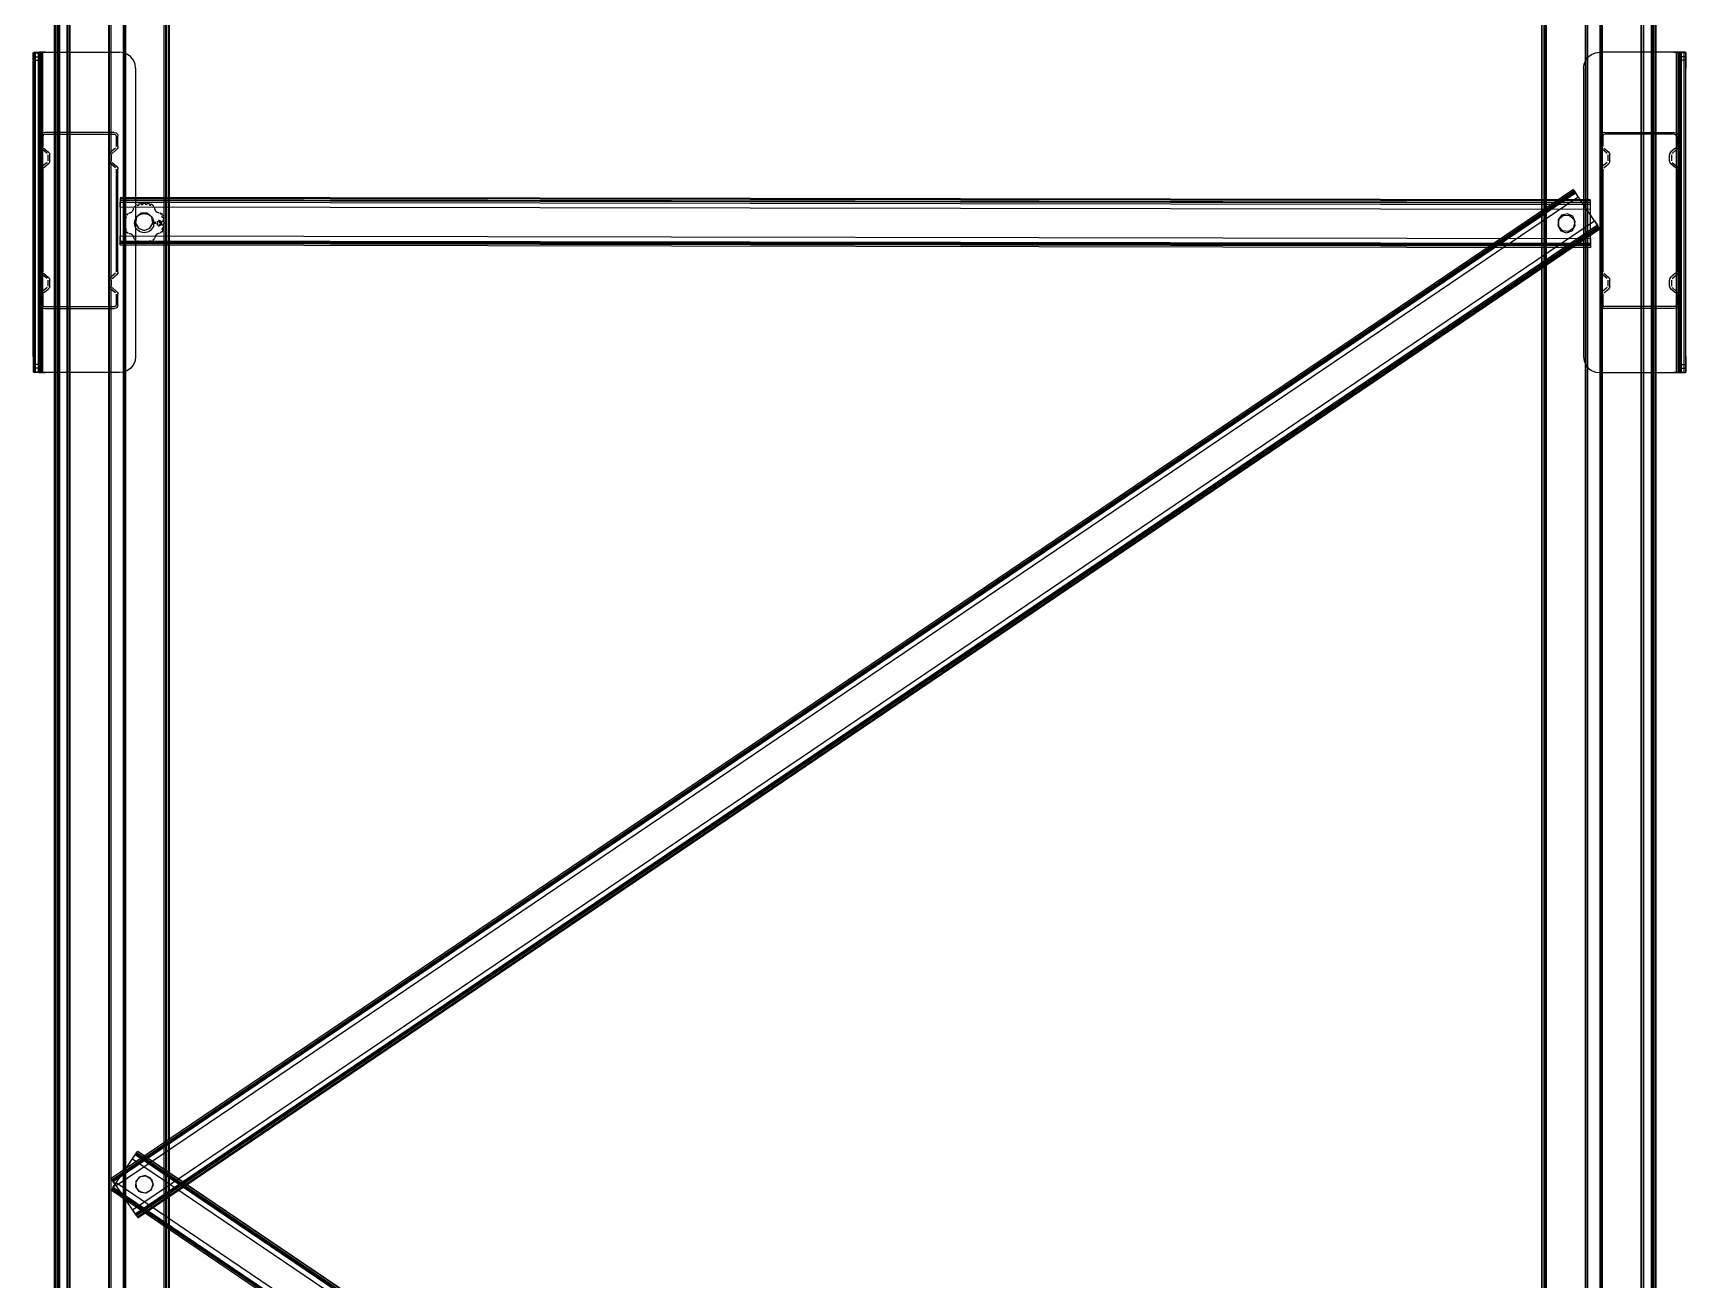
# Model space of a CAD drawing. Header units: inches. Extents: x -13 to 423, y -240 to 292.
# Drawn here: x 94.87 to 105.19, y -174.52 to -166.74 of the extents above; entities that cross this region are included whole.
import ezdxf

# ---------------------------------------------------------------- set-up
doc = ezdxf.new("R2010")
doc.units = ezdxf.units.IN
doc.header["$LTSCALE"] = 15
doc.header["$MEASUREMENT"] = 0
doc.layers.add('Dim', color=7, linetype='Continuous')

# ---------------------------------------------------------------- blocks, each defined once
blk = doc.blocks.new('SIDE_VIEW_BLOCK')
at = {"layer": 'OUTLINES', "color": 5}
for p, q in [((-0.5, -0.1544), (-0.5, 4.7456)), ((-0.4999, 4.7456), (-0.4999, -0.1544)), ((-0.4996, 4.7456), (-0.4996, -0.1544)), ((-0.4995, -0.1544), (-0.4995, 4.7456)), ((-0.4984, 4.7456), (-0.4984, -0.1544)), ((-0.4983, -0.1544), (-0.4983, 4.7456)), ((-0.4982, -0.1544), (-0.4982, 4.7456)), ((-0.4976, -0.1544), (-0.4976, 4.7456)), ((-0.4968, 4.7456), (-0.4968, -0.1544)), ((-0.4922, 4.7456), (-0.4922, -0.1544)), ((-0.4921, -0.1544), (-0.4921, 4.7456)), ((-0.4909, -0.1544), (-0.4909, 4.7456)), ((-0.4905, 4.7456), (-0.4905, -0.1544)), ((-0.4662, 4.7456), (-0.4662, -0.1544)), ((-0.4657, -0.1544), (-0.4657, 4.7456)), ((-0.4648, 4.7456), (-0.4648, -0.1544)), ((-0.4571, 4.7456), (-0.4571, -0.1544)), ((-0.4562, -0.1544), (-0.4562, 4.7456)), ((-0.4561, -0.1544), (-0.4561, 4.7456)), ((-0.4557, 4.7456), (-0.4557, -0.1544)), ((-0.4316, -0.1544), (-0.4316, 4.7456)), ((-0.4308, 4.7456), (-0.4308, -0.1544)), ((-0.4302, 4.7456), (-0.4302, -0.1544)), ((-0.43, -0.1544), (-0.43, 4.7456)), ((-0.4288, -0.1544), (-0.4288, 4.7456)), ((-0.4284, 4.7456), (-0.4284, -0.1544)), ((0.4284, 4.7451), (0.4284, -0.1549)), ((0.4288, -0.1549), (0.4288, 4.7451)), ((0.43, -0.1549), (0.43, 4.7451)), ((0.4302, 4.7451), (0.4302, -0.1549)), ((0.4308, 4.7451), (0.4308, -0.1549)), ((0.4316, -0.1549), (0.4316, 4.7451)), ((0.4557, 4.7451), (0.4557, -0.1549)), ((0.4561, -0.1549), (0.4561, 4.7451)), ((0.4562, -0.1549), (0.4562, 4.7451)), ((0.4571, 4.7451), (0.4571, -0.1549)), ((0.4648, 4.7451), (0.4648, -0.1549)), ((0.4657, -0.1549), (0.4657, 4.7451)), ((0.4662, 4.7451), (0.4662, -0.1549)), ((0.4905, 4.7451), (0.4905, -0.1549)), ((0.4909, -0.1549), (0.4909, 4.7451)), ((0.4921, -0.1549), (0.4921, 4.7451)), ((0.4922, 4.7451), (0.4922, -0.1549)), ((0.4968, 4.7451), (0.4968, -0.1549)), ((0.4976, -0.1549), (0.4976, 4.7451)), ((0.4982, -0.1549), (0.4982, 4.7451)), ((0.4983, -0.1549), (0.4983, 4.7451)), ((0.4984, 4.7451), (0.4984, -0.1549)), ((0.4995, -0.1549), (0.4995, 4.7451)), ((0.4996, 4.7451), (0.4996, -0.1549)), ((0.4999, 4.7451), (0.4999, -0.1549)), ((0.5, -0.1549), (0.5, 4.7451)), ((-0.5134, 4.3134), (-0.5134, 4.314)), ((-0.5134, 4.3139), (-0.5099, 4.3139)), ((-0.5134, 4.3139), (-0.5134, 4.3129)), ((-0.513, 4.3143), (-0.512, 4.3143)), ((-0.513, 4.3143), (-0.513, 4.1143)), ((-0.512, 4.3143), (-0.5103, 4.3143)), ((-0.512, 4.3143), (-0.512, 4.1143)), ((-0.5103, 4.3143), (-0.5082, 4.3143)), ((-0.5103, 4.3143), (-0.5103, 4.1143)), ((-0.5099, 4.3139), (-0.5099, 4.3129)), ((-0.5087, 4.3143), (-0.5096, 4.3143)), ((-0.5096, 4.1143), (-0.5096, 4.3143)), ((-0.5074, 4.3143), (-0.5087, 4.3143)), ((-0.5087, 4.1143), (-0.5087, 4.3143)), ((-0.5082, 4.3143), (-0.5059, 4.3143)), ((-0.5082, 4.3143), (-0.5082, 4.1143)), ((-0.5059, 4.3143), (-0.5074, 4.3143)), ((-0.5074, 4.1143), (-0.5074, 4.3143)), ((-0.5059, 4.3143), (-0.4594, 4.3143)), ((-0.4568, 4.3139), (-0.4594, 4.3143)), ((-0.4544, 4.3129), (-0.4568, 4.3139)), ((0.4596, 4.3129), (0.4621, 4.3139)), ((0.4621, 4.3139), (0.4646, 4.3143)), ((0.5111, 4.3143), (0.4646, 4.3143)), ((0.5111, 4.3143), (0.5127, 4.3143)), ((0.5135, 4.3143), (0.5111, 4.3143)), ((0.5127, 4.1143), (0.5127, 4.3143)), ((0.5127, 4.3143), (0.514, 4.3143)), ((0.5135, 4.3143), (0.5135, 4.1143)), ((0.5156, 4.3143), (0.5135, 4.3143)), ((0.514, 4.1143), (0.514, 4.3143)), ((0.514, 4.3143), (0.5148, 4.3143)), ((0.5148, 4.1143), (0.5148, 4.3143)), ((0.5151, 4.3139), (0.5151, 4.3129)), ((0.5186, 4.3139), (0.5151, 4.3139)), ((0.5156, 4.3143), (0.5156, 4.1143)), ((0.5172, 4.3143), (0.5156, 4.3143)), ((0.5172, 4.3143), (0.5172, 4.1143)), ((0.5183, 4.3143), (0.5172, 4.3143)), ((0.5183, 4.3143), (0.5183, 4.1143)), ((0.5186, 4.3134), (0.5186, 4.314)), ((0.5186, 4.3139), (0.5186, 4.3129)), ((-0.5134, 4.3122), (-0.5134, 4.3134)), ((-0.5134, 4.3129), (-0.5134, 4.3114)), ((-0.5134, 4.3107), (-0.5134, 4.3122)), ((-0.5134, 4.3114), (-0.5099, 4.3114)), ((-0.5134, 4.3114), (-0.5134, 4.3093)), ((-0.5134, 4.3091), (-0.5134, 4.3105)), ((-0.5134, 4.3093), (-0.5099, 4.3093)), ((-0.5134, 4.3093), (-0.5134, 4.3069)), ((-0.5134, 4.3076), (-0.5134, 4.3091)), ((-0.5134, 4.306), (-0.5134, 4.3076)), ((-0.5134, 4.3069), (-0.5134, 4.3043)), ((-0.5134, 4.3043), (-0.5134, 4.306)), ((-0.5134, 4.1243), (-0.5134, 4.3043)), ((-0.5099, 4.3129), (-0.5099, 4.3114)), ((-0.5099, 4.3114), (-0.5099, 4.3093)), ((-0.5099, 4.3093), (-0.5099, 4.3069)), ((-0.5099, 4.3069), (-0.5099, 4.3043)), ((-0.5099, 4.3043), (-0.5099, 4.1243)), ((-0.4523, 4.3114), (-0.4544, 4.3129)), ((-0.4507, 4.3093), (-0.4523, 4.3114)), ((-0.4497, 4.3069), (-0.4507, 4.3093)), ((-0.4494, 4.3043), (-0.4497, 4.3069)), ((-0.4494, 4.3043), (-0.4494, 4.1243)), ((0.4546, 4.3043), (0.455, 4.3069)), ((0.4546, 4.3043), (0.4546, 4.1243)), ((0.455, 4.3069), (0.456, 4.3093)), ((0.456, 4.3093), (0.4576, 4.3114)), ((0.4576, 4.3114), (0.4596, 4.3129)), ((0.5151, 4.3129), (0.5151, 4.3114)), ((0.5151, 4.3114), (0.5151, 4.3093)), ((0.5186, 4.3114), (0.5151, 4.3114)), ((0.5151, 4.3093), (0.5151, 4.3069)), ((0.5186, 4.3093), (0.5151, 4.3093)), ((0.5151, 4.3069), (0.5151, 4.3043)), ((0.5151, 4.3043), (0.5151, 4.1243)), ((0.5186, 4.3122), (0.5186, 4.3134)), ((0.5186, 4.3129), (0.5186, 4.3114)), ((0.5186, 4.3107), (0.5186, 4.3122)), ((0.5186, 4.3114), (0.5186, 4.3093)), ((0.5186, 4.3091), (0.5186, 4.3105)), ((0.5186, 4.3093), (0.5186, 4.3069)), ((0.5186, 4.3076), (0.5186, 4.3091)), ((0.5186, 4.306), (0.5186, 4.3076)), ((0.5186, 4.3069), (0.5186, 4.3043)), ((0.5186, 4.3043), (0.5186, 4.306)), ((0.5186, 4.1243), (0.5186, 4.3043)), ((-0.5081, 4.2631), (-0.5084, 4.2619)), ((-0.5072, 4.264), (-0.5081, 4.2631)), ((-0.506, 4.2643), (-0.5072, 4.264)), ((-0.507, 4.2625), (-0.5072, 4.2619)), ((-0.5066, 4.2629), (-0.507, 4.2625)), ((-0.506, 4.2631), (-0.5066, 4.2629)), ((-0.4628, 4.2643), (-0.506, 4.2643)), ((-0.506, 4.2631), (-0.4628, 4.2631)), ((-0.4628, 4.2643), (-0.4616, 4.264)), ((-0.4628, 4.2631), (-0.4622, 4.2629)), ((-0.4622, 4.2629), (-0.4617, 4.2625)), ((-0.4617, 4.2625), (-0.4616, 4.2619)), ((-0.4616, 4.264), (-0.4607, 4.2631)), ((-0.4607, 4.2631), (-0.4604, 4.2619)), ((0.466, 4.2631), (0.4656, 4.2619)), ((0.4668, 4.264), (0.466, 4.2631)), ((0.468, 4.2643), (0.4668, 4.264)), ((0.467, 4.2625), (0.4668, 4.2619)), ((0.4674, 4.2629), (0.467, 4.2625)), ((0.468, 4.2631), (0.4674, 4.2629)), ((0.468, 4.2643), (0.5112, 4.2643)), ((0.5112, 4.2631), (0.468, 4.2631)), ((0.5112, 4.2643), (0.5124, 4.264)), ((0.5112, 4.2631), (0.5118, 4.2629)), ((0.5118, 4.2629), (0.5123, 4.2625)), ((0.5123, 4.2625), (0.5124, 4.2619)), ((0.5124, 4.264), (0.5133, 4.2631)), ((0.5133, 4.2631), (0.5136, 4.2619)), ((-0.5084, 4.2554), (-0.5084, 4.2619)), ((-0.5084, 4.2554), (-0.5083, 4.2547)), ((-0.5083, 4.2547), (-0.508, 4.2541)), ((-0.508, 4.2541), (-0.5075, 4.2536)), ((-0.5046, 4.2511), (-0.5075, 4.2536)), ((-0.5072, 4.2619), (-0.5072, 4.2554)), ((-0.5068, 4.2545), (-0.5039, 4.2521)), ((-0.5039, 4.2521), (-0.5034, 4.2515)), ((-0.4649, 4.2521), (-0.4654, 4.2515)), ((-0.462, 4.2545), (-0.4649, 4.2521)), ((-0.4641, 4.2511), (-0.4612, 4.2536)), ((-0.4616, 4.2619), (-0.4616, 4.2554)), ((-0.4608, 4.2541), (-0.4612, 4.2536)), ((-0.4605, 4.2547), (-0.4608, 4.2541)), ((-0.4604, 4.2554), (-0.4605, 4.2547)), ((-0.4604, 4.2554), (-0.4604, 4.2619)), ((0.4656, 4.2554), (0.4656, 4.2619)), ((0.4656, 4.2554), (0.4657, 4.2547)), ((0.4657, 4.2547), (0.466, 4.2541)), ((0.466, 4.2541), (0.4665, 4.2536)), ((0.4694, 4.2511), (0.4665, 4.2536)), ((0.4668, 4.2619), (0.4668, 4.2554)), ((0.4673, 4.2545), (0.4702, 4.2521)), ((0.4702, 4.2521), (0.4706, 4.2515)), ((0.5091, 4.2521), (0.5087, 4.2515)), ((0.512, 4.2545), (0.5091, 4.2521)), ((0.5099, 4.2511), (0.5128, 4.2536)), ((0.5124, 4.2619), (0.5124, 4.2554)), ((0.5132, 4.2541), (0.5128, 4.2536)), ((0.5135, 4.2547), (0.5132, 4.2541)), ((0.5136, 4.2554), (0.5135, 4.2547)), ((0.5136, 4.2554), (0.5136, 4.2619)), ((-0.5083, 4.242), (-0.5084, 4.2413)), ((-0.508, 4.2426), (-0.5083, 4.242)), ((-0.5075, 4.2431), (-0.508, 4.2426)), ((-0.5046, 4.2455), (-0.5075, 4.2431)), ((-0.5068, 4.2422), (-0.5039, 4.2446)), ((-0.5042, 4.2502), (-0.5042, 4.2465)), ((-0.5034, 4.2451), (-0.5039, 4.2446)), ((-0.5034, 4.2515), (-0.5031, 4.2509)), ((-0.5031, 4.2458), (-0.5034, 4.2451)), ((-0.5031, 4.2509), (-0.503, 4.2502)), ((-0.503, 4.2465), (-0.5031, 4.2458)), ((-0.503, 4.2465), (-0.503, 4.2502)), ((-0.4657, 4.2509), (-0.4658, 4.2502)), ((-0.4658, 4.2465), (-0.4658, 4.2502)), ((-0.4658, 4.2465), (-0.4657, 4.2458)), ((-0.4654, 4.2515), (-0.4657, 4.2509)), ((-0.4657, 4.2458), (-0.4654, 4.2451)), ((-0.4654, 4.2451), (-0.4649, 4.2446)), ((-0.462, 4.2422), (-0.4649, 4.2446)), ((-0.4646, 4.2502), (-0.4646, 4.2465)), ((-0.4641, 4.2455), (-0.4612, 4.2431)), ((-0.4612, 4.2431), (-0.4608, 4.2426)), ((-0.4608, 4.2426), (-0.4605, 4.242)), ((-0.4605, 4.242), (-0.4604, 4.2413)), ((0.4657, 4.242), (0.4656, 4.2413)), ((0.466, 4.2426), (0.4657, 4.242)), ((0.4665, 4.2431), (0.466, 4.2426)), ((0.4694, 4.2455), (0.4665, 4.2431)), ((0.4673, 4.2422), (0.4702, 4.2446)), ((0.4698, 4.2502), (0.4698, 4.2465)), ((0.4706, 4.2451), (0.4702, 4.2446)), ((0.4706, 4.2515), (0.4709, 4.2509)), ((0.4709, 4.2458), (0.4706, 4.2451)), ((0.4709, 4.2509), (0.471, 4.2502)), ((0.471, 4.2465), (0.4709, 4.2458)), ((0.471, 4.2465), (0.471, 4.2502)), ((0.5084, 4.2509), (0.5083, 4.2502)), ((0.5083, 4.2465), (0.5083, 4.2502)), ((0.5083, 4.2465), (0.5084, 4.2458)), ((0.5087, 4.2515), (0.5084, 4.2509)), ((0.5084, 4.2458), (0.5087, 4.2451)), ((0.5087, 4.2451), (0.5091, 4.2446)), ((0.512, 4.2422), (0.5091, 4.2446)), ((0.5095, 4.2502), (0.5095, 4.2465)), ((0.5099, 4.2455), (0.5128, 4.2431)), ((0.5128, 4.2431), (0.5132, 4.2426)), ((0.5132, 4.2426), (0.5135, 4.242)), ((0.5135, 4.242), (0.5136, 4.2413)), ((-0.5084, 4.1773), (-0.5084, 4.2413)), ((-0.5072, 4.2413), (-0.5072, 4.1773)), ((-0.4616, 4.2413), (-0.4616, 4.1773)), ((-0.4604, 4.1773), (-0.4604, 4.2413)), ((0.4656, 4.1773), (0.4656, 4.2413)), ((0.4668, 4.2413), (0.4668, 4.1773)), ((0.5124, 4.2413), (0.5124, 4.1773)), ((0.5136, 4.1773), (0.5136, 4.2413)), ((0.4483, 4.2286), (-0.4646, 3.6113)), ((0.4489, 4.2277), (-0.464, 3.6105)), ((-0.4639, 3.6103), (0.449, 4.2276)), ((-0.4637, 3.6099), (0.4492, 4.2272)), ((-0.4633, 3.6093), (0.4496, 4.2266)), ((0.4514, 4.2239), (-0.4615, 3.6067)), ((0.459, 4.2221), (-0.459, 4.2236)), ((-0.459, 4.2233), (-0.459, 4.2222)), ((-0.459, 4.2233), (0.459, 4.2217)), ((-0.459, 4.2222), (-0.459, 4.2208)), ((-0.459, 4.2222), (0.459, 4.2207)), ((0.459, 4.2205), (-0.459, 4.2221)), ((-0.459, 4.2221), (-0.459, 4.2215)), ((0.459, 4.22), (-0.459, 4.2215)), ((-0.459, 4.2215), (-0.459, 4.2208)), ((0.4483, 4.2286), (0.4489, 4.2277)), ((0.4489, 4.2277), (0.4496, 4.2266)), ((0.4492, 4.2272), (0.4496, 4.2266)), ((0.4633, 4.2064), (0.4496, 4.2266)), ((0.4496, 4.2266), (0.4514, 4.2239)), ((0.459, 4.2207), (0.459, 4.2217)), ((-0.459, 4.2176), (-0.459, 4.2208)), ((-0.459, 4.2208), (0.459, 4.2193)), ((-0.459, 4.2208), (-0.459, 4.1964)), ((0.459, 4.2161), (-0.459, 4.2176)), ((-0.4562, 4.2103), (-0.4561, 4.2108)), ((-0.4561, 4.2108), (-0.4554, 4.2106)), ((-0.4556, 4.2123), (-0.4558, 4.2118)), ((-0.4558, 4.2118), (-0.4551, 4.2116)), ((-0.4554, 4.2128), (-0.4556, 4.2123)), ((-0.4554, 4.2128), (-0.4551, 4.2133)), ((-0.4554, 4.2106), (-0.4551, 4.2116)), ((-0.4551, 4.2133), (-0.4545, 4.2129)), ((-0.4545, 4.2129), (-0.454, 4.2138)), ((-0.4535, 4.214), (-0.4528, 4.2141)), ((-0.4522, 4.2143), (-0.4528, 4.2141)), ((-0.4522, 4.2143), (-0.4517, 4.2147)), ((-0.4517, 4.2147), (-0.4513, 4.2151)), ((-0.4513, 4.2151), (-0.4509, 4.2157)), ((-0.4509, 4.2157), (-0.4507, 4.2163)), ((-0.4507, 4.2163), (-0.4506, 4.2169)), ((-0.4504, 4.2175), (-0.4496, 4.218)), ((-0.4499, 4.2186), (-0.4496, 4.218)), ((-0.449, 4.2191), (-0.4495, 4.2189)), ((-0.4488, 4.2114), (-0.4494, 4.2077)), ((-0.4492, 4.2105), (-0.4486, 4.2114)), ((-0.449, 4.2191), (-0.4485, 4.2193)), ((-0.4459, 4.2138), (-0.4488, 4.2114)), ((-0.4486, 4.2114), (-0.4479, 4.2122)), ((-0.4485, 4.2193), (-0.4482, 4.2186)), ((-0.4482, 4.2186), (-0.4473, 4.2189)), ((-0.4479, 4.2122), (-0.4471, 4.2128)), ((-0.4475, 4.2196), (-0.447, 4.2197)), ((-0.4475, 4.2196), (-0.4473, 4.2189)), ((-0.4471, 4.2128), (-0.4461, 4.2132)), ((-0.447, 4.2197), (-0.4465, 4.2199)), ((-0.446, 4.22), (-0.4465, 4.2199)), ((-0.4461, 4.2132), (-0.4451, 4.2135)), ((-0.446, 4.22), (-0.4459, 4.2192)), ((-0.4459, 4.2192), (-0.4449, 4.2193)), ((-0.4421, 4.2138), (-0.4459, 4.2138)), ((-0.4451, 4.2135), (-0.4441, 4.2136)), ((-0.445, 4.2201), (-0.4449, 4.2193)), ((-0.4444, 4.2201), (-0.445, 4.2201)), ((-0.4444, 4.2201), (-0.4439, 4.2201)), ((-0.4441, 4.2136), (-0.443, 4.2135)), ((-0.4439, 4.2201), (-0.4433, 4.2201)), ((-0.4433, 4.2201), (-0.4434, 4.2194)), ((-0.4434, 4.2194), (-0.4424, 4.2193)), ((-0.443, 4.2135), (-0.442, 4.2133)), ((-0.4424, 4.22), (-0.4424, 4.2193)), ((-0.4418, 4.2199), (-0.4424, 4.22)), ((-0.4392, 4.2114), (-0.4421, 4.2138)), ((-0.442, 4.2133), (-0.4411, 4.2128)), ((-0.4413, 4.2198), (-0.4418, 4.2199)), ((-0.4413, 4.2198), (-0.4408, 4.2197)), ((-0.4411, 4.2128), (-0.4402, 4.2123)), ((-0.4408, 4.2197), (-0.441, 4.219)), ((-0.441, 4.219), (-0.44, 4.2187)), ((-0.4402, 4.2123), (-0.4395, 4.2115)), ((-0.4398, 4.2194), (-0.44, 4.2187)), ((-0.4393, 4.2192), (-0.4398, 4.2194)), ((-0.4395, 4.2115), (-0.4388, 4.2107)), ((-0.4388, 4.219), (-0.4393, 4.2192)), ((-0.4386, 4.2076), (-0.4392, 4.2114)), ((-0.4388, 4.219), (-0.4383, 4.2187)), ((-0.4388, 4.2107), (-0.4384, 4.2097)), ((-0.4383, 4.2187), (-0.4387, 4.2181)), ((-0.4387, 4.2181), (-0.4378, 4.2176)), ((-0.4376, 4.2171), (-0.4375, 4.2164)), ((-0.4373, 4.2159), (-0.4375, 4.2164)), ((-0.4373, 4.2159), (-0.4369, 4.2153)), ((-0.4369, 4.2153), (-0.4365, 4.2149)), ((-0.4365, 4.2149), (-0.4359, 4.2145)), ((-0.4359, 4.2145), (-0.4353, 4.2143)), ((-0.4353, 4.2143), (-0.4347, 4.2142)), ((-0.4342, 4.214), (-0.4336, 4.2132)), ((-0.433, 4.2136), (-0.4336, 4.2132)), ((-0.4328, 4.2131), (-0.433, 4.2136)), ((-0.4323, 4.2121), (-0.433, 4.2119)), ((-0.433, 4.2119), (-0.4327, 4.2109)), ((-0.4325, 4.2126), (-0.4328, 4.2131)), ((-0.432, 4.2111), (-0.4327, 4.2109)), ((-0.4325, 4.2126), (-0.4323, 4.2121)), ((-0.432, 4.2111), (-0.4319, 4.2106)), ((-0.4319, 4.2106), (-0.4317, 4.2101)), ((0.441, 4.2126), (0.4388, 4.2096)), ((0.4421, 4.2123), (0.4392, 4.2098)), ((0.4446, 4.2135), (0.441, 4.2126)), ((0.4459, 4.2122), (0.4421, 4.2123)), ((0.448, 4.2119), (0.4446, 4.2135)), ((0.4488, 4.2098), (0.4459, 4.2122)), ((0.4495, 4.2085), (0.448, 4.2119)), ((0.459, 4.2193), (0.459, 4.2207)), ((0.459, 4.22), (0.459, 4.2205)), ((0.459, 4.2193), (0.459, 4.22)), ((0.459, 4.2161), (0.459, 4.2193)), ((0.459, 4.1949), (0.459, 4.2193)), ((-0.4565, 4.2083), (-0.4557, 4.2082)), ((-0.4565, 4.2077), (-0.4565, 4.2083)), ((-0.4565, 4.2072), (-0.4565, 4.2066)), ((-0.4565, 4.2066), (-0.4557, 4.2067)), ((-0.4563, 4.2098), (-0.4564, 4.2093)), ((-0.4564, 4.2093), (-0.4557, 4.2092)), ((-0.4562, 4.2103), (-0.4563, 4.2098)), ((-0.4563, 4.2057), (-0.4556, 4.2057)), ((-0.4563, 4.2057), (-0.4563, 4.2051)), ((-0.4561, 4.2046), (-0.4563, 4.2051)), ((-0.456, 4.2041), (-0.4561, 4.2046)), ((-0.456, 4.2041), (-0.4553, 4.2043)), ((-0.4557, 4.2082), (-0.4557, 4.2092)), ((-0.4556, 4.2057), (-0.4557, 4.2067)), ((-0.4557, 4.2031), (-0.455, 4.2034)), ((-0.4555, 4.2026), (-0.4557, 4.2031)), ((-0.4555, 4.2026), (-0.4552, 4.2021)), ((-0.455, 4.2034), (-0.4553, 4.2043)), ((-0.455, 4.2017), (-0.4544, 4.202)), ((-0.4538, 4.2012), (-0.4544, 4.202)), ((-0.4527, 4.2009), (-0.4533, 4.201)), ((-0.4521, 4.2007), (-0.4527, 4.2009)), ((-0.4515, 4.2004), (-0.4521, 4.2007)), ((-0.4511, 4.1999), (-0.4515, 4.2004)), ((-0.4514, 3.5918), (0.4615, 4.209)), ((-0.45, 4.2075), (-0.4499, 4.2086)), ((-0.4499, 4.2065), (-0.45, 4.2075)), ((-0.4499, 4.2086), (-0.4497, 4.2096)), ((-0.4496, 4.2055), (-0.4499, 4.2065)), ((-0.4497, 4.2096), (-0.4492, 4.2105)), ((0.4633, 4.2064), (-0.4496, 3.5891)), ((-0.4492, 4.2045), (-0.4496, 4.2055)), ((-0.4494, 4.2077), (-0.4475, 4.2044)), ((-0.4492, 3.5885), (0.4637, 4.2058)), ((-0.4485, 4.2037), (-0.4492, 4.2045)), ((-0.4489, 3.5881), (0.464, 4.2054)), ((0.4641, 4.2052), (-0.4488, 3.5879)), ((-0.4478, 4.203), (-0.4485, 4.2037)), ((0.4647, 4.2044), (-0.4482, 3.5871)), ((-0.448, 3.5868), (0.4649, 4.2041)), ((-0.4469, 4.2024), (-0.4478, 4.203)), ((-0.4475, 4.2044), (-0.444, 4.2031)), ((-0.446, 4.2019), (-0.4469, 4.2024)), ((-0.445, 4.2017), (-0.446, 4.2019)), ((-0.4439, 4.2016), (-0.445, 4.2017)), ((-0.444, 4.2031), (-0.4405, 4.2044)), ((-0.4429, 4.2017), (-0.4439, 4.2016)), ((-0.4419, 4.202), (-0.4429, 4.2017)), ((-0.4409, 4.2025), (-0.4419, 4.202)), ((-0.4401, 4.2031), (-0.4409, 4.2025)), ((-0.4405, 4.2044), (-0.4386, 4.2076)), ((-0.4394, 4.2038), (-0.4401, 4.2031)), ((-0.4388, 4.2047), (-0.4394, 4.2038)), ((-0.4383, 4.2056), (-0.4388, 4.2047)), ((-0.4384, 4.2097), (-0.4381, 4.2087)), ((-0.4381, 4.2066), (-0.4383, 4.2056)), ((-0.4381, 4.2087), (-0.438, 4.2077)), ((-0.438, 4.2077), (-0.4381, 4.2066)), ((-0.4368, 4.2081), (-0.4375, 4.2081)), ((-0.4368, 4.2075), (-0.4375, 4.2075)), ((-0.4363, 4.2005), (-0.4367, 4.2001)), ((-0.4358, 4.2075), (-0.4363, 4.2071)), ((-0.4358, 4.2009), (-0.4363, 4.2005)), ((-0.436, 4.2089), (-0.436, 4.2076)), ((-0.436, 4.2071), (-0.436, 4.2062)), ((-0.4353, 4.2071), (-0.4358, 4.2075)), ((-0.4358, 4.2009), (-0.4352, 4.2011)), ((-0.4356, 4.2076), (-0.4356, 4.2088)), ((-0.4356, 4.2063), (-0.4356, 4.2071)), ((-0.4353, 4.2091), (-0.4346, 4.2087)), ((-0.4341, 4.2067), (-0.4352, 4.2061)), ((-0.4345, 4.2012), (-0.4352, 4.2011)), ((-0.4344, 4.2091), (-0.4351, 4.2095)), ((-0.435, 4.2058), (-0.4339, 4.2064)), ((-0.4347, 4.2085), (-0.4341, 4.2087)), ((-0.434, 4.2079), (-0.4346, 4.208)), ((-0.4341, 4.2087), (-0.4342, 4.2093)), ((-0.4341, 4.2085), (-0.433, 4.2078)), ((-0.434, 4.2073), (-0.434, 4.2079)), ((-0.4335, 4.2023), (-0.434, 4.2014)), ((-0.4328, 4.2081), (-0.4339, 4.2088)), ((-0.4338, 4.2072), (-0.4339, 4.2066)), ((-0.4339, 4.2066), (-0.4334, 4.2064)), ((-0.4329, 4.2074), (-0.4336, 4.207)), ((-0.4335, 4.2067), (-0.4327, 4.2071)), ((-0.4329, 4.2019), (-0.4335, 4.2023)), ((-0.4326, 4.2046), (-0.4329, 4.2036)), ((-0.4322, 4.2034), (-0.4329, 4.2036)), ((-0.4326, 4.2024), (-0.4329, 4.2019)), ((-0.4319, 4.2044), (-0.4326, 4.2046)), ((-0.4326, 4.2024), (-0.4324, 4.2029)), ((-0.4317, 4.2096), (-0.4324, 4.2095)), ((-0.4324, 4.2095), (-0.4323, 4.2085)), ((-0.4324, 4.2029), (-0.4322, 4.2034)), ((-0.4315, 4.2086), (-0.4323, 4.2085)), ((-0.4315, 4.207), (-0.4323, 4.207)), ((-0.4323, 4.207), (-0.4323, 4.206)), ((-0.4316, 4.206), (-0.4323, 4.206)), ((-0.4318, 4.2049), (-0.4319, 4.2044)), ((-0.4318, 4.2049), (-0.4317, 4.2054)), ((-0.4317, 4.2054), (-0.4316, 4.206)), ((-0.4315, 4.208), (-0.4315, 4.2086)), ((-0.4315, 4.208), (-0.4315, 4.2075)), ((0.4392, 4.2098), (0.4386, 4.2061)), ((0.4386, 4.2061), (0.4405, 4.2029)), ((0.4388, 4.2096), (0.439, 4.2058)), ((0.439, 4.2058), (0.4416, 4.2031)), ((0.4405, 4.2029), (0.444, 4.2016)), ((0.4416, 4.2031), (0.4454, 4.2027)), ((0.444, 4.2016), (0.4475, 4.2029)), ((0.4454, 4.2027), (0.4485, 4.2049)), ((0.4475, 4.2029), (0.4494, 4.2061)), ((0.4485, 4.2049), (0.4495, 4.2085)), ((0.4494, 4.2061), (0.4488, 4.2098)), ((0.4615, 4.209), (0.4633, 4.2064)), ((0.4637, 4.2058), (0.4633, 4.2064)), ((0.4641, 4.2052), (0.4633, 4.2064)), ((0.4647, 4.2044), (0.4641, 4.2052)), ((-0.459, 4.1964), (-0.459, 4.1996)), ((-0.459, 4.1996), (0.459, 4.1981)), ((-0.459, 4.1957), (-0.459, 4.1964)), ((-0.459, 4.195), (-0.459, 4.1964)), ((0.459, 4.1949), (-0.459, 4.1964)), ((0.459, 4.1942), (-0.459, 4.1957)), ((-0.459, 4.1952), (-0.459, 4.1957)), ((0.459, 4.1936), (-0.459, 4.1952)), ((-0.459, 4.195), (0.459, 4.1935)), ((-0.459, 4.194), (-0.459, 4.195)), ((-0.459, 4.194), (0.459, 4.1924)), ((-0.4507, 4.1994), (-0.4511, 4.1999)), ((-0.4507, 4.1994), (-0.4505, 4.1988)), ((-0.4504, 4.1981), (-0.4505, 4.1988)), ((-0.4493, 4.1971), (-0.4502, 4.1976)), ((-0.4497, 4.1965), (-0.4493, 4.1971)), ((-0.4492, 4.1962), (-0.4497, 4.1965)), ((-0.4492, 4.1962), (-0.4487, 4.196)), ((-0.4487, 4.196), (-0.4482, 4.1958)), ((-0.4482, 4.1958), (-0.448, 4.1965)), ((-0.447, 4.1962), (-0.448, 4.1965)), ((-0.4472, 4.1955), (-0.447, 4.1962)), ((-0.4467, 4.1954), (-0.4472, 4.1955)), ((-0.4467, 4.1954), (-0.4462, 4.1953)), ((-0.4462, 4.1953), (-0.4456, 4.1952)), ((-0.4446, 4.1959), (-0.4456, 4.196)), ((-0.4456, 4.1952), (-0.4456, 4.196)), ((-0.4447, 4.1951), (-0.4446, 4.1959)), ((-0.4441, 4.1951), (-0.4447, 4.1951)), ((-0.4436, 4.1951), (-0.4441, 4.1951)), ((-0.4436, 4.1951), (-0.443, 4.1951)), ((-0.4421, 4.196), (-0.4431, 4.1959)), ((-0.443, 4.1951), (-0.4431, 4.1959)), ((-0.442, 4.1953), (-0.4421, 4.196)), ((-0.442, 4.1953), (-0.4415, 4.1954)), ((-0.441, 4.1955), (-0.4415, 4.1954)), ((-0.4405, 4.1956), (-0.441, 4.1955)), ((-0.4398, 4.1966), (-0.4407, 4.1963)), ((-0.4405, 4.1956), (-0.4407, 4.1963)), ((-0.4395, 4.1959), (-0.4398, 4.1966)), ((-0.439, 4.1961), (-0.4395, 4.1959)), ((-0.439, 4.1961), (-0.4385, 4.1964)), ((-0.4376, 4.1978), (-0.4384, 4.1973)), ((-0.4381, 4.1966), (-0.4384, 4.1973)), ((-0.4373, 4.1989), (-0.4374, 4.1983)), ((-0.4371, 4.1995), (-0.4373, 4.1989)), ((-0.4367, 4.2001), (-0.4371, 4.1995)), ((0.459, 4.1981), (0.459, 4.1949)), ((0.459, 4.1949), (0.459, 4.1942)), ((0.459, 4.1949), (0.459, 4.1935)), ((0.459, 4.1942), (0.459, 4.1936)), ((0.459, 4.1935), (0.459, 4.1924)), ((-0.5084, 4.1773), (-0.5083, 4.1766)), ((-0.5083, 4.1766), (-0.508, 4.176)), ((-0.508, 4.176), (-0.5075, 4.1754)), ((-0.5046, 4.173), (-0.5075, 4.1754)), ((-0.5068, 4.1764), (-0.5039, 4.1739)), ((-0.5042, 4.1721), (-0.5042, 4.1683)), ((-0.5039, 4.1739), (-0.5034, 4.1734)), ((-0.5034, 4.1734), (-0.5031, 4.1728)), ((-0.5031, 4.1728), (-0.503, 4.1721)), ((-0.503, 4.1683), (-0.503, 4.1721)), ((-0.4657, 4.1728), (-0.4658, 4.1721)), ((-0.4658, 4.1683), (-0.4658, 4.1721)), ((-0.4654, 4.1734), (-0.4657, 4.1728)), ((-0.4649, 4.1739), (-0.4654, 4.1734)), ((-0.462, 4.1764), (-0.4649, 4.1739)), ((-0.4646, 4.1721), (-0.4646, 4.1683)), ((-0.4641, 4.173), (-0.4612, 4.1754)), ((-0.4608, 4.176), (-0.4612, 4.1754)), ((-0.4605, 4.1766), (-0.4608, 4.176)), ((-0.4604, 4.1773), (-0.4605, 4.1766)), ((0.4656, 4.1773), (0.4657, 4.1766)), ((0.4657, 4.1766), (0.466, 4.176)), ((0.466, 4.176), (0.4665, 4.1754)), ((0.4694, 4.173), (0.4665, 4.1754)), ((0.4673, 4.1764), (0.4702, 4.1739)), ((0.4698, 4.1721), (0.4698, 4.1683)), ((0.4702, 4.1739), (0.4706, 4.1734)), ((0.4706, 4.1734), (0.4709, 4.1728)), ((0.4709, 4.1728), (0.471, 4.1721)), ((0.471, 4.1683), (0.471, 4.1721)), ((0.5084, 4.1728), (0.5083, 4.1721)), ((0.5083, 4.1683), (0.5083, 4.1721)), ((0.5087, 4.1734), (0.5084, 4.1728)), ((0.5091, 4.1739), (0.5087, 4.1734)), ((0.512, 4.1764), (0.5091, 4.1739)), ((0.5095, 4.1721), (0.5095, 4.1683)), ((0.5099, 4.173), (0.5128, 4.1754)), ((0.5132, 4.176), (0.5128, 4.1754)), ((0.5135, 4.1766), (0.5132, 4.176)), ((0.5136, 4.1773), (0.5135, 4.1766)), ((-0.5083, 4.1639), (-0.5084, 4.1632)), ((-0.5084, 4.1567), (-0.5084, 4.1632)), ((-0.508, 4.1645), (-0.5083, 4.1639)), ((-0.5075, 4.165), (-0.508, 4.1645)), ((-0.5046, 4.1674), (-0.5075, 4.165)), ((-0.5072, 4.1632), (-0.5072, 4.1567)), ((-0.5068, 4.1641), (-0.5039, 4.1665)), ((-0.5034, 4.167), (-0.5039, 4.1665)), ((-0.5031, 4.1677), (-0.5034, 4.167)), ((-0.503, 4.1683), (-0.5031, 4.1677)), ((-0.4658, 4.1683), (-0.4657, 4.1677)), ((-0.4657, 4.1677), (-0.4654, 4.167)), ((-0.4654, 4.167), (-0.4649, 4.1665)), ((-0.462, 4.1641), (-0.4649, 4.1665)), ((-0.4641, 4.1674), (-0.4612, 4.165)), ((-0.4616, 4.1632), (-0.4616, 4.1567)), ((-0.4612, 4.165), (-0.4608, 4.1645)), ((-0.4608, 4.1645), (-0.4605, 4.1639)), ((-0.4605, 4.1639), (-0.4604, 4.1632)), ((-0.4604, 4.1567), (-0.4604, 4.1632)), ((0.4657, 4.1639), (0.4656, 4.1632)), ((0.4656, 4.1567), (0.4656, 4.1632)), ((0.466, 4.1645), (0.4657, 4.1639)), ((0.4665, 4.165), (0.466, 4.1645)), ((0.4694, 4.1674), (0.4665, 4.165)), ((0.4668, 4.1632), (0.4668, 4.1567)), ((0.4673, 4.1641), (0.4702, 4.1665)), ((0.4706, 4.167), (0.4702, 4.1665)), ((0.4709, 4.1677), (0.4706, 4.167)), ((0.471, 4.1683), (0.4709, 4.1677)), ((0.5083, 4.1683), (0.5084, 4.1677)), ((0.5084, 4.1677), (0.5087, 4.167)), ((0.5087, 4.167), (0.5091, 4.1665)), ((0.512, 4.1641), (0.5091, 4.1665)), ((0.5099, 4.1674), (0.5128, 4.165)), ((0.5124, 4.1632), (0.5124, 4.1567)), ((0.5128, 4.165), (0.5132, 4.1645)), ((0.5132, 4.1645), (0.5135, 4.1639)), ((0.5135, 4.1639), (0.5136, 4.1632)), ((0.5136, 4.1567), (0.5136, 4.1632)), ((-0.5084, 4.1567), (-0.5081, 4.1555)), ((-0.5081, 4.1555), (-0.5072, 4.1546)), ((-0.5072, 4.1567), (-0.507, 4.1561)), ((-0.5072, 4.1546), (-0.506, 4.1543)), ((-0.507, 4.1561), (-0.5066, 4.1556)), ((-0.5066, 4.1556), (-0.506, 4.1555)), ((-0.506, 4.1555), (-0.4628, 4.1555)), ((-0.506, 4.1543), (-0.4628, 4.1543)), ((-0.4622, 4.1556), (-0.4628, 4.1555)), ((-0.4616, 4.1546), (-0.4628, 4.1543)), ((-0.4617, 4.1561), (-0.4622, 4.1556)), ((-0.4616, 4.1567), (-0.4617, 4.1561)), ((-0.4607, 4.1555), (-0.4616, 4.1546)), ((-0.4604, 4.1567), (-0.4607, 4.1555)), ((0.4656, 4.1567), (0.466, 4.1555)), ((0.466, 4.1555), (0.4668, 4.1546)), ((0.4668, 4.1567), (0.467, 4.1561)), ((0.4668, 4.1546), (0.468, 4.1543)), ((0.467, 4.1561), (0.4674, 4.1556)), ((0.4674, 4.1556), (0.468, 4.1555)), ((0.5112, 4.1555), (0.468, 4.1555)), ((0.5112, 4.1543), (0.468, 4.1543)), ((0.5118, 4.1556), (0.5112, 4.1555)), ((0.5124, 4.1546), (0.5112, 4.1543)), ((0.5123, 4.1561), (0.5118, 4.1556)), ((0.5124, 4.1567), (0.5123, 4.1561)), ((0.5133, 4.1555), (0.5124, 4.1546)), ((0.5136, 4.1567), (0.5133, 4.1555)), ((-0.5134, 4.1243), (-0.5134, 4.1217)), ((-0.5134, 4.1217), (-0.5134, 4.1193)), ((-0.5099, 4.1193), (-0.5134, 4.1193)), ((-0.5134, 4.1193), (-0.5134, 4.1172)), ((-0.5099, 4.1243), (-0.5099, 4.1217)), ((-0.5099, 4.1217), (-0.5099, 4.1193)), ((-0.5099, 4.1193), (-0.5099, 4.1172)), ((-0.4507, 4.1193), (-0.4523, 4.1172)), ((-0.4497, 4.1217), (-0.4507, 4.1193)), ((-0.4494, 4.1243), (-0.4497, 4.1217)), ((0.4546, 4.1243), (0.455, 4.1217)), ((0.455, 4.1217), (0.456, 4.1193)), ((0.456, 4.1193), (0.4576, 4.1172)), ((0.5151, 4.1243), (0.5151, 4.1217)), ((0.5151, 4.1217), (0.5151, 4.1193)), ((0.5151, 4.1193), (0.5186, 4.1193)), ((0.5151, 4.1193), (0.5151, 4.1172)), ((0.5186, 4.1243), (0.5186, 4.1217)), ((0.5186, 4.1217), (0.5186, 4.1193)), ((0.5186, 4.1193), (0.5186, 4.1172)), ((-0.5099, 4.1172), (-0.5134, 4.1172)), ((-0.5134, 4.1172), (-0.5134, 4.1156)), ((-0.5134, 4.1156), (-0.5134, 4.1146)), ((-0.5099, 4.1146), (-0.5134, 4.1146)), ((-0.512, 4.1143), (-0.513, 4.1143)), ((-0.5103, 4.1143), (-0.512, 4.1143)), ((-0.5082, 4.1143), (-0.5103, 4.1143)), ((-0.5099, 4.1172), (-0.5099, 4.1156)), ((-0.5099, 4.1156), (-0.5099, 4.1146)), ((-0.5096, 4.1143), (-0.5087, 4.1143)), ((-0.5087, 4.1143), (-0.5074, 4.1143)), ((-0.5059, 4.1143), (-0.5082, 4.1143)), ((-0.5074, 4.1143), (-0.5059, 4.1143)), ((-0.4594, 4.1143), (-0.5059, 4.1143)), ((-0.4568, 4.1146), (-0.4594, 4.1143)), ((-0.4544, 4.1156), (-0.4568, 4.1146)), ((-0.4523, 4.1172), (-0.4544, 4.1156)), ((0.4576, 4.1172), (0.4596, 4.1156)), ((0.4596, 4.1156), (0.4621, 4.1146)), ((0.4621, 4.1146), (0.4646, 4.1143)), ((0.4646, 4.1143), (0.5111, 4.1143)), ((0.5127, 4.1143), (0.5111, 4.1143)), ((0.5111, 4.1143), (0.5135, 4.1143)), ((0.514, 4.1143), (0.5127, 4.1143)), ((0.5135, 4.1143), (0.5156, 4.1143)), ((0.5148, 4.1143), (0.514, 4.1143)), ((0.5151, 4.1172), (0.5186, 4.1172)), ((0.5151, 4.1172), (0.5151, 4.1156)), ((0.5151, 4.1156), (0.5151, 4.1146)), ((0.5151, 4.1146), (0.5186, 4.1146)), ((0.5156, 4.1143), (0.5172, 4.1143)), ((0.5172, 4.1143), (0.5183, 4.1143)), ((0.5186, 4.1172), (0.5186, 4.1156)), ((0.5186, 4.1156), (0.5186, 4.1146)), ((-0.4633, 3.6059), (-0.4496, 3.6261)), ((-0.4514, 3.6235), (-0.4496, 3.6261)), ((-0.4514, 3.6235), (0.4615, 3.0061)), ((-0.4496, 3.6261), (-0.4488, 3.6273)), ((-0.4496, 3.6261), (-0.4492, 3.6267)), ((0.4633, 3.0088), (-0.4496, 3.6261)), ((-0.4492, 3.6267), (0.4637, 3.0094)), ((-0.4489, 3.6271), (0.4639, 3.0098)), ((-0.4488, 3.6273), (-0.4482, 3.6281)), ((0.464, 3.0099), (-0.4488, 3.6273)), ((0.4646, 3.0108), (-0.4482, 3.6281)), ((-0.448, 3.6284), (0.4648, 3.0111)), ((-0.4471, 3.6122), (-0.4493, 3.6091)), ((-0.449, 3.6099), (-0.4464, 3.6126)), ((-0.4434, 3.6131), (-0.4471, 3.6122)), ((-0.4464, 3.6126), (-0.4427, 3.6129)), ((-0.44, 3.6114), (-0.4434, 3.6131)), ((-0.4427, 3.6129), (-0.4395, 3.6108)), ((-0.464, 3.6105), (-0.4646, 3.6113)), ((-0.464, 3.6047), (-0.4646, 3.6039)), ((0.4482, 2.9866), (-0.4646, 3.6039)), ((-0.4633, 3.6093), (-0.464, 3.6105)), ((-0.4633, 3.6059), (-0.464, 3.6047)), ((0.4488, 2.9874), (-0.464, 3.6047)), ((-0.4639, 3.6049), (0.4489, 2.9876)), ((-0.4633, 3.6093), (-0.4637, 3.6099)), ((-0.4633, 3.6059), (-0.4637, 3.6053)), ((-0.4637, 3.6053), (0.4492, 2.988)), ((-0.4633, 3.6093), (-0.4496, 3.5891)), ((-0.4615, 3.6067), (-0.4633, 3.6093)), ((-0.4615, 3.6086), (-0.4633, 3.6059)), ((-0.4633, 3.6059), (0.4496, 2.9886)), ((0.4514, 2.9912), (-0.4615, 3.6086)), ((-0.4493, 3.6061), (-0.449, 3.6099)), ((-0.4493, 3.6091), (-0.449, 3.6054)), ((-0.4471, 3.6031), (-0.4493, 3.6061)), ((-0.449, 3.6054), (-0.4464, 3.6027)), ((-0.4434, 3.6021), (-0.4471, 3.6031)), ((-0.4464, 3.6027), (-0.4427, 3.6023)), ((-0.44, 3.6038), (-0.4434, 3.6021)), ((-0.4427, 3.6023), (-0.4395, 3.6044)), ((-0.4385, 3.608), (-0.44, 3.6114)), ((-0.4385, 3.6072), (-0.44, 3.6038)), ((-0.4395, 3.6108), (-0.4385, 3.6072)), ((-0.4395, 3.6044), (-0.4385, 3.608)), ((-0.4514, 3.5918), (-0.4496, 3.5891)), ((-0.4496, 3.5891), (-0.4492, 3.5885)), ((-0.4496, 3.5891), (-0.4488, 3.5879)), ((-0.4488, 3.5879), (-0.4482, 3.5871))]:
    blk.add_line(p, q, dxfattribs=at)

msp = doc.modelspace()

# ---------------------------------------------------------------- block references
at = {"layer": 'Dim', "color": 5, "xscale": 10, "yscale": 10, "zscale": 10}
msp.add_blockref('SIDE_VIEW_BLOCK', (100, -210), dxfattribs=at)

doc.saveas('drawing.dxf')
